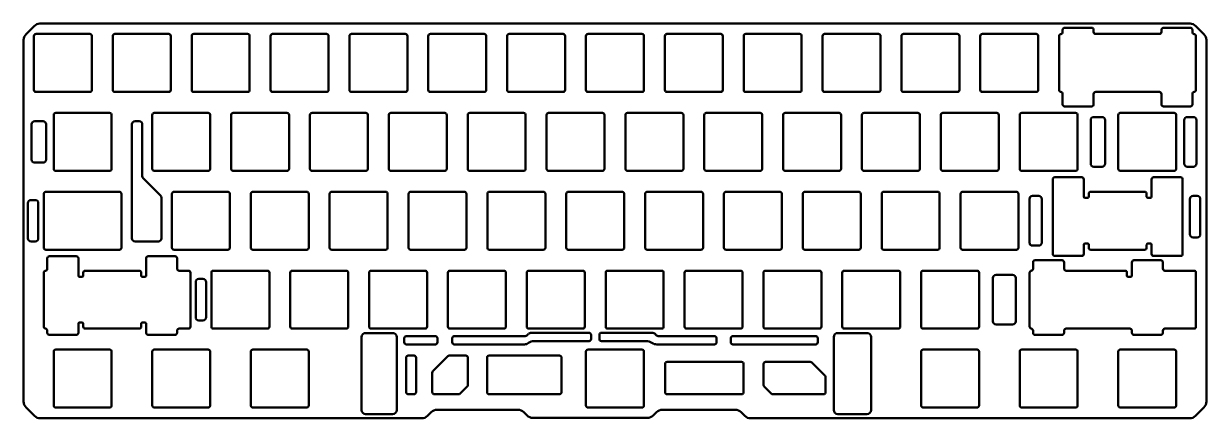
# Model space of a CAD drawing. Header units: millimetres. Extents: x 12 to 297, y 36 to 351.
# Drawn here: x 11.6 to 297.3, y 255.8 to 351.1 of the extents above; entities that cross this region are included whole.
import ezdxf

# ---------------------------------------------------------------- set-up
doc = ezdxf.new("R2010")
doc.units = ezdxf.units.MM
doc.header["$LTSCALE"] = 0.75
doc.layers.add('Visible', color=7, linetype='Continuous', lineweight=50)

msp = doc.modelspace()

# ---------------------------------------------------------------- linework, layer by layer
at = {"layer": 'Visible'}
for p, q in [((14.08, 350.53), (12.14, 348.59)), ((14.55, 348.62), (27.55, 348.62)), ((293.32, 351.12), (15.49, 351.12)), ((33.6, 348.62), (46.6, 348.62)), ((52.65, 348.62), (65.65, 348.62)), ((71.7, 348.62), (84.7, 348.62)), ((90.75, 348.62), (103.75, 348.62)), ((109.8, 348.62), (122.8, 348.62)), ((128.85, 348.62), (141.85, 348.62)), ((147.9, 348.62), (160.9, 348.62)), ((166.95, 348.62), (179.95, 348.62)), ((186, 348.62), (199, 348.62)), ((205.05, 348.62), (218.05, 348.62)), ((224.1, 348.62), (237.1, 348.62)), ((243.15, 348.62), (256.15, 348.62)), ((262.53, 349.1), (262.53, 349.62)), ((263.03, 350.12), (269.53, 350.12)), ((270.03, 349.62), (270.03, 349.12)), ((270.53, 348.62), (285.91, 348.62)), ((286.41, 349.12), (286.41, 349.62)), ((286.91, 350.12), (293.41, 350.12)), ((293.91, 349.62), (293.91, 349.1)), ((296.67, 348.59), (294.74, 350.53)), ((11.56, 347.18), (11.56, 259.85)), ((14.05, 335.12), (14.05, 348.12)), ((28.05, 348.12), (28.05, 335.12)), ((33.1, 335.12), (33.1, 348.12)), ((47.1, 348.12), (47.1, 335.12)), ((52.15, 335.12), (52.15, 348.12)), ((66.15, 348.12), (66.15, 335.12)), ((71.2, 335.12), (71.2, 348.12)), ((85.2, 348.12), (85.2, 335.12)), ((90.25, 335.12), (90.25, 348.12)), ((104.25, 348.12), (104.25, 335.12)), ((109.3, 335.12), (109.3, 348.12)), ((123.3, 348.12), (123.3, 335.12)), ((128.35, 335.12), (128.35, 348.12)), ((142.35, 348.12), (142.35, 335.12)), ((147.4, 335.12), (147.4, 348.12)), ((161.4, 348.12), (161.4, 335.12)), ((166.45, 335.12), (166.45, 348.12)), ((180.45, 348.12), (180.45, 335.12)), ((185.5, 335.12), (185.5, 348.12)), ((199.5, 348.12), (199.5, 335.12)), ((204.55, 335.12), (204.55, 348.12)), ((218.55, 348.12), (218.55, 335.12)), ((223.6, 335.12), (223.6, 348.12)), ((237.6, 348.12), (237.6, 335.12)), ((242.65, 335.12), (242.65, 348.12)), ((256.65, 348.12), (256.65, 335.12)), ((261.7, 335.12), (261.7, 348.12)), ((294.75, 348.12), (294.75, 335.12)), ((297.26, 259.85), (297.26, 347.18)), ((27.55, 334.62), (14.55, 334.62)), ((46.6, 334.62), (33.6, 334.62)), ((65.65, 334.62), (52.65, 334.62)), ((84.7, 334.62), (71.7, 334.62)), ((103.75, 334.62), (90.75, 334.62)), ((122.8, 334.62), (109.8, 334.62)), ((141.85, 334.62), (128.85, 334.62)), ((160.9, 334.62), (147.9, 334.62)), ((179.95, 334.62), (166.95, 334.62)), ((199, 334.62), (186, 334.62)), ((218.05, 334.62), (205.05, 334.62)), ((237.1, 334.62), (224.1, 334.62)), ((256.15, 334.62), (243.15, 334.62)), ((285.91, 334.62), (270.53, 334.62)), ((262.53, 331.62), (262.53, 334.13)), ((270.03, 334.12), (270.03, 331.62)), ((286.41, 331.62), (286.41, 334.12)), ((293.91, 334.13), (293.91, 331.62)), ((18.81, 316.07), (18.81, 329.07)), ((19.31, 329.57), (32.31, 329.57)), ((32.81, 329.07), (32.81, 316.07)), ((42.62, 316.07), (42.62, 329.07)), ((43.12, 329.57), (56.12, 329.57)), ((56.62, 329.07), (56.62, 316.07)), ((61.67, 316.07), (61.67, 329.07)), ((62.17, 329.57), (75.17, 329.57)), ((75.67, 329.07), (75.67, 316.07)), ((80.72, 316.07), (80.72, 329.07)), ((81.22, 329.57), (94.22, 329.57)), ((94.72, 329.07), (94.72, 316.07)), ((99.77, 316.07), (99.77, 329.07)), ((100.27, 329.57), (113.27, 329.57)), ((113.77, 329.07), (113.77, 316.07)), ((118.82, 316.07), (118.82, 329.07)), ((119.32, 329.57), (132.32, 329.57)), ((132.82, 329.07), (132.82, 316.07)), ((137.87, 316.07), (137.87, 329.07)), ((138.37, 329.57), (151.37, 329.57)), ((151.87, 329.07), (151.87, 316.07)), ((156.92, 316.07), (156.92, 329.07)), ((157.42, 329.57), (170.42, 329.57)), ((170.92, 329.07), (170.92, 316.07)), ((175.97, 316.07), (175.97, 329.07)), ((176.47, 329.57), (189.47, 329.57)), ((189.97, 329.07), (189.97, 316.07)), ((195.02, 316.07), (195.02, 329.07)), ((195.52, 329.57), (208.52, 329.57)), ((209.02, 329.07), (209.02, 316.07)), ((214.07, 316.07), (214.07, 329.07)), ((214.57, 329.57), (227.57, 329.57)), ((228.07, 329.07), (228.07, 316.07)), ((233.12, 316.07), (233.12, 329.07)), ((233.62, 329.57), (246.62, 329.57)), ((247.12, 329.07), (247.12, 316.07)), ((252.17, 316.07), (252.17, 329.07)), ((252.67, 329.57), (265.67, 329.57)), ((269.53, 331.12), (263.03, 331.12)), ((266.17, 329.07), (266.17, 316.07)), ((270.08, 328.57), (272.08, 328.57)), ((275.98, 316.07), (275.98, 329.07)), ((276.48, 329.57), (289.48, 329.57)), ((293.41, 331.12), (286.91, 331.12)), ((289.98, 329.07), (289.98, 316.07)), ((292.64, 328.57), (294.14, 328.57)), ((13.49, 318.32), (13.49, 326.82)), ((14.24, 327.57), (16.24, 327.57)), ((16.99, 326.82), (16.99, 318.32)), ((37.72, 299.27), (37.72, 326.82)), ((38.47, 327.57), (39.47, 327.57)), ((40.22, 326.82), (40.22, 314.33)), ((269.33, 317.32), (269.33, 327.82)), ((272.83, 327.82), (272.83, 317.32)), ((291.89, 317.32), (291.89, 327.82)), ((294.89, 327.82), (294.89, 317.32)), ((16.24, 317.57), (14.24, 317.57)), ((32.31, 315.57), (19.31, 315.57)), ((56.12, 315.57), (43.12, 315.57)), ((75.17, 315.57), (62.17, 315.57)), ((94.22, 315.57), (81.22, 315.57)), ((113.27, 315.57), (100.27, 315.57)), ((132.32, 315.57), (119.32, 315.57)), ((151.37, 315.57), (138.37, 315.57)), ((170.42, 315.57), (157.42, 315.57)), ((189.47, 315.57), (176.47, 315.57)), ((208.52, 315.57), (195.52, 315.57)), ((227.57, 315.57), (214.57, 315.57)), ((246.62, 315.57), (233.62, 315.57)), ((265.67, 315.57), (252.67, 315.57)), ((272.08, 316.57), (270.08, 316.57)), ((289.48, 315.57), (276.48, 315.57)), ((294.14, 316.57), (292.64, 316.57)), ((40.44, 313.8), (44.64, 309.59)), ((260.15, 295.52), (260.15, 313.52)), ((260.65, 314.02), (267.15, 314.02)), ((267.65, 313.52), (267.65, 310.52)), ((284.03, 310.52), (284.03, 313.52)), ((284.53, 314.02), (291.03, 314.02)), ((291.53, 313.52), (291.53, 295.52)), ((16.43, 297.02), (16.43, 310.02)), ((16.93, 310.52), (34.69, 310.52)), ((35.19, 310.02), (35.19, 297.02)), ((44.86, 309.06), (44.86, 299.27)), ((47.38, 297.02), (47.38, 310.02)), ((47.88, 310.52), (60.88, 310.52)), ((61.38, 310.02), (61.38, 297.02)), ((66.43, 297.02), (66.43, 310.02)), ((66.93, 310.52), (79.93, 310.52)), ((80.43, 310.02), (80.43, 297.02)), ((85.48, 297.02), (85.48, 310.02)), ((85.98, 310.52), (98.98, 310.52)), ((99.48, 310.02), (99.48, 297.02)), ((104.53, 297.02), (104.53, 310.02)), ((105.03, 310.52), (118.03, 310.52)), ((118.53, 310.02), (118.53, 297.02)), ((123.58, 297.02), (123.58, 310.02)), ((124.08, 310.52), (137.08, 310.52)), ((137.58, 310.02), (137.58, 297.02)), ((142.63, 297.02), (142.63, 310.02)), ((143.13, 310.52), (156.13, 310.52)), ((156.63, 310.02), (156.63, 297.02)), ((161.68, 297.02), (161.68, 310.02)), ((162.18, 310.52), (175.18, 310.52)), ((175.68, 310.02), (175.68, 297.02)), ((180.73, 297.02), (180.73, 310.02)), ((181.23, 310.52), (194.23, 310.52)), ((194.73, 310.02), (194.73, 297.02)), ((199.78, 297.02), (199.78, 310.02)), ((200.28, 310.52), (213.28, 310.52)), ((213.78, 310.02), (213.78, 297.02)), ((218.83, 297.02), (218.83, 310.02)), ((219.33, 310.52), (232.33, 310.52)), ((232.83, 310.02), (232.83, 297.02)), ((237.88, 297.02), (237.88, 310.02)), ((238.38, 310.52), (251.38, 310.52)), ((251.88, 310.02), (251.88, 297.02)), ((254.52, 298.27), (254.52, 308.77)), ((255.27, 309.52), (256.77, 309.52)), ((257.52, 308.77), (257.52, 298.27)), ((267.65, 310.52), (267.65, 309.32)), ((267.95, 309.02), (268.54, 309.02)), ((268.84, 309.32), (268.84, 310.02)), ((269.34, 310.52), (282.34, 310.52)), ((282.84, 310.02), (282.84, 309.32)), ((283.14, 309.02), (283.73, 309.02)), ((284.03, 309.32), (284.03, 310.52)), ((293.29, 300.27), (293.29, 308.77)), ((294.04, 309.52), (295.04, 309.52)), ((295.79, 308.77), (295.79, 300.27)), ((12.59, 299.27), (12.59, 307.77)), ((13.34, 308.52), (14.34, 308.52)), ((15.09, 307.77), (15.09, 299.27)), ((14.34, 298.52), (13.34, 298.52)), ((44.11, 298.52), (38.47, 298.52)), ((256.77, 297.52), (255.27, 297.52)), ((267.65, 297.72), (267.65, 295.52)), ((268.54, 298.02), (267.95, 298.02)), ((268.84, 297.02), (268.84, 297.72)), ((282.84, 297.72), (282.84, 297.02)), ((283.73, 298.02), (283.14, 298.02)), ((284.03, 295.52), (284.03, 297.72)), ((295.04, 299.52), (294.04, 299.52)), ((34.69, 296.52), (16.93, 296.52)), ((17.27, 291.95), (17.27, 294.47)), ((17.77, 294.97), (24.27, 294.97)), ((24.77, 294.47), (24.77, 290.27)), ((41.14, 290.27), (41.14, 294.47)), ((41.64, 294.97), (48.14, 294.97)), ((60.88, 296.52), (47.88, 296.52)), ((48.64, 294.47), (48.64, 291.97)), ((79.93, 296.52), (66.93, 296.52)), ((98.98, 296.52), (85.98, 296.52)), ((118.03, 296.52), (105.03, 296.52)), ((137.08, 296.52), (124.08, 296.52)), ((156.13, 296.52), (143.13, 296.52)), ((175.18, 296.52), (162.18, 296.52)), ((194.23, 296.52), (181.23, 296.52)), ((213.28, 296.52), (200.28, 296.52)), ((232.33, 296.52), (219.33, 296.52)), ((251.38, 296.52), (238.38, 296.52)), ((267.15, 295.02), (260.65, 295.02)), ((282.34, 296.52), (269.34, 296.52)), ((291.03, 295.02), (284.53, 295.02)), ((26.45, 291.47), (39.45, 291.47)), ((49.14, 291.47), (51.36, 291.47)), ((57.41, 291.47), (70.41, 291.47)), ((76.46, 291.47), (89.46, 291.47)), ((95.51, 291.47), (108.51, 291.47)), ((114.56, 291.47), (127.56, 291.47)), ((133.61, 291.47), (146.61, 291.47)), ((152.66, 291.47), (165.66, 291.47)), ((171.71, 291.47), (184.71, 291.47)), ((190.76, 291.47), (203.76, 291.47)), ((209.81, 291.47), (222.81, 291.47)), ((228.86, 291.47), (241.86, 291.47)), ((255.39, 291.95), (255.39, 293.47)), ((255.89, 293.97), (262.39, 293.97)), ((262.89, 293.47), (262.89, 291.97)), ((263.39, 291.47), (277.58, 291.47)), ((279.27, 290.27), (279.27, 293.47)), ((279.77, 293.97), (286.27, 293.97)), ((286.77, 293.47), (286.77, 291.97)), ((287.27, 291.47), (294.25, 291.47)), ((16.43, 277.97), (16.43, 290.97)), ((25.07, 289.97), (25.65, 289.97)), ((25.95, 290.27), (25.95, 290.97)), ((39.95, 290.97), (39.95, 290.27)), ((40.25, 289.97), (40.84, 289.97)), ((51.86, 290.97), (51.86, 277.97)), ((53.13, 280.22), (53.13, 288.72)), ((53.88, 289.47), (54.88, 289.47)), ((55.63, 288.72), (55.63, 280.22)), ((56.91, 277.97), (56.91, 290.97)), ((70.91, 290.97), (70.91, 277.97)), ((75.96, 277.97), (75.96, 290.97)), ((89.96, 290.97), (89.96, 277.97)), ((95.01, 277.97), (95.01, 290.97)), ((109.01, 290.97), (109.01, 277.97)), ((114.06, 277.97), (114.06, 290.97)), ((128.06, 290.97), (128.06, 277.97)), ((133.11, 277.97), (133.11, 290.97)), ((147.11, 290.97), (147.11, 277.97)), ((152.16, 277.97), (152.16, 290.97)), ((166.16, 290.97), (166.16, 277.97)), ((171.21, 277.97), (171.21, 290.97)), ((185.21, 290.97), (185.21, 277.97)), ((190.26, 277.97), (190.26, 290.97)), ((204.26, 290.97), (204.26, 277.97)), ((209.31, 277.97), (209.31, 290.97)), ((223.31, 290.97), (223.31, 277.97)), ((228.36, 277.97), (228.36, 290.97)), ((242.36, 290.97), (242.36, 277.97)), ((245.71, 279.22), (245.71, 289.72)), ((246.46, 290.47), (250.46, 290.47)), ((251.21, 289.72), (251.21, 279.22)), ((254.55, 277.97), (254.55, 290.97)), ((278.08, 290.97), (278.08, 290.27)), ((278.38, 289.97), (278.97, 289.97)), ((294.75, 290.97), (294.75, 277.97)), ((24.77, 278.67), (24.77, 278.03)), ((24.77, 278.03), (24.77, 276.97)), ((25.65, 278.97), (25.07, 278.97)), ((25.95, 277.97), (25.95, 278.67)), ((39.45, 277.47), (26.45, 277.47)), ((39.95, 278.67), (39.95, 277.97)), ((40.84, 278.97), (40.25, 278.97)), ((41.14, 278.34), (41.14, 278.67)), ((41.14, 276.97), (41.14, 278.34)), ((51.36, 277.47), (49.14, 277.47)), ((54.88, 279.47), (53.88, 279.47)), ((70.41, 277.47), (57.41, 277.47)), ((89.46, 277.47), (76.46, 277.47)), ((108.51, 277.47), (95.51, 277.47)), ((127.56, 277.47), (114.56, 277.47)), ((146.61, 277.47), (133.61, 277.47)), ((165.66, 277.47), (152.66, 277.47)), ((184.71, 277.47), (171.71, 277.47)), ((203.76, 277.47), (190.76, 277.47)), ((222.81, 277.47), (209.81, 277.47)), ((241.86, 277.47), (228.86, 277.47)), ((250.46, 278.47), (246.46, 278.47)), ((278.77, 277.47), (263.39, 277.47)), ((294.25, 277.47), (287.27, 277.47)), ((17.27, 276.47), (17.27, 276.98)), ((24.27, 275.97), (17.77, 275.97)), ((24.77, 276.97), (24.77, 276.47)), ((41.14, 276.47), (41.14, 276.97)), ((48.14, 275.97), (41.64, 275.97)), ((48.64, 276.97), (48.64, 276.47)), ((93.17, 257.82), (93.17, 275.42)), ((100.67, 276.42), (94.17, 276.42)), ((101.67, 275.42), (101.67, 257.82)), ((103.51, 274.17), (103.51, 275.17)), ((104.01, 275.67), (111.01, 275.67)), ((111.51, 275.17), (111.51, 274.17)), ((115.08, 274.17), (115.08, 275.17)), ((115.58, 275.67), (132.55, 275.67)), ((133.26, 275.96), (133.47, 276.17)), ((134.18, 276.47), (148.13, 276.47)), ((148.13, 274.47), (134.8, 274.47)), ((148.63, 275.97), (148.63, 274.97)), ((150.63, 274.97), (150.63, 275.97)), ((151.13, 276.47), (163.21, 276.47)), ((161.92, 274.47), (151.13, 274.47)), ((165.04, 275.67), (178.44, 275.67)), ((178.94, 275.17), (178.94, 274.17)), ((182.39, 274.17), (182.39, 275.17)), ((182.89, 275.67), (202.89, 275.67)), ((203.39, 275.17), (203.39, 274.17)), ((207.25, 257.82), (207.25, 275.42)), ((215.25, 276.42), (208.25, 276.42)), ((216.25, 275.42), (216.25, 257.82)), ((255.39, 276.47), (255.39, 276.98)), ((262.39, 275.97), (255.89, 275.97)), ((262.89, 276.97), (262.89, 276.47)), ((279.27, 276.47), (279.27, 276.97)), ((286.27, 275.97), (279.77, 275.97)), ((286.77, 276.97), (286.77, 276.47)), ((18.81, 258.92), (18.81, 271.92)), ((19.31, 272.42), (32.31, 272.42)), ((32.81, 271.92), (32.81, 258.92)), ((42.62, 258.92), (42.62, 271.92)), ((43.12, 272.42), (56.12, 272.42)), ((56.62, 271.92), (56.62, 258.92)), ((66.43, 258.92), (66.43, 271.92)), ((66.93, 272.42), (79.93, 272.42)), ((80.43, 271.92), (80.43, 258.92)), ((111.01, 273.67), (104.01, 273.67)), ((132.57, 273.67), (115.58, 273.67)), ((147.4, 258.92), (147.4, 271.92)), ((147.9, 272.42), (160.9, 272.42)), ((161.4, 271.92), (161.4, 258.92)), ((178.44, 273.67), (164.48, 273.67)), ((202.89, 273.67), (182.89, 273.67)), ((228.36, 258.92), (228.36, 271.92)), ((228.86, 272.42), (241.86, 272.42)), ((242.36, 271.92), (242.36, 258.92)), ((252.17, 258.92), (252.17, 271.92)), ((252.67, 272.42), (265.67, 272.42)), ((266.17, 271.92), (266.17, 258.92)), ((275.98, 258.92), (275.98, 271.92)), ((276.48, 272.42), (289.48, 272.42)), ((289.98, 271.92), (289.98, 258.92)), ((103.96, 262.15), (103.96, 270.45)), ((104.46, 270.95), (105.86, 270.95)), ((106.36, 270.45), (106.36, 262.15)), ((110.41, 267.19), (114.01, 270.8)), ((114.37, 270.95), (118.36, 270.95)), ((118.86, 270.45), (118.86, 263.85)), ((123.49, 262.15), (123.49, 270.45)), ((123.99, 270.95), (140.99, 270.95)), ((141.49, 270.45), (141.49, 262.15)), ((166.49, 262.15), (166.49, 268.95)), ((166.99, 269.45), (184.99, 269.45)), ((185.49, 268.95), (185.49, 262.15)), ((190.29, 263.85), (190.29, 268.95)), ((190.79, 269.45), (201.59, 269.45)), ((201.94, 269.3), (205.15, 266.09)), ((110.26, 262.15), (110.26, 266.84)), ((205.29, 265.74), (205.29, 262.15)), ((118.71, 263.5), (117, 261.79)), ((192.15, 261.79), (190.44, 263.5)), ((105.86, 261.65), (104.46, 261.65)), ((116.65, 261.65), (110.76, 261.65)), ((140.99, 261.65), (123.99, 261.65)), ((184.99, 261.65), (166.99, 261.65)), ((204.79, 261.65), (192.5, 261.65)), ((12.14, 258.44), (14.18, 256.4)), ((32.31, 258.42), (19.31, 258.42)), ((56.12, 258.42), (43.12, 258.42)), ((79.93, 258.42), (66.93, 258.42)), ((109.11, 256.4), (110.01, 257.3)), ((111.43, 257.89), (130.94, 257.89)), ((132.36, 257.3), (133.16, 256.5)), ((160.9, 258.42), (147.9, 258.42)), ((163.64, 256.5), (164.44, 257.3)), ((165.85, 257.89), (183.48, 257.89)), ((184.89, 257.3), (185.79, 256.4)), ((241.86, 258.42), (228.86, 258.42)), ((265.67, 258.42), (252.67, 258.42)), ((289.48, 258.42), (276.48, 258.42)), ((294.64, 256.4), (296.67, 258.44)), ((15.59, 255.82), (107.7, 255.82)), ((100.67, 256.82), (94.17, 256.82)), ((134.57, 255.92), (162.22, 255.92)), ((187.21, 255.82), (293.22, 255.82)), ((215.25, 256.82), (208.25, 256.82))]:
    msp.add_line(p, q, dxfattribs=at)
at = {"layer": 'Visible', "extrusion": (0, 0, -1)}
for centre, radius, start, end in [((-13.56, 347.18), 2, 0, 45), ((-14.55, 348.12), 0.5, 0, 90), ((-15.49, 349.12), 2, 45, 90), ((-27.55, 348.12), 0.5, 90, 180), ((-33.6, 348.12), 0.5, 0, 90), ((-46.6, 348.12), 0.5, 90, 180), ((-52.65, 348.12), 0.5, 0, 90), ((-65.65, 348.12), 0.5, 90, 180), ((-71.7, 348.12), 0.5, 0, 90), ((-84.7, 348.12), 0.5, 90, 180), ((-90.75, 348.12), 0.5, 0, 90), ((-103.75, 348.12), 0.5, 90, 180), ((-109.8, 348.12), 0.5, 0, 90), ((-122.8, 348.12), 0.5, 90, 180), ((-128.85, 348.12), 0.5, 0, 90), ((-141.85, 348.12), 0.5, 90, 180), ((-147.9, 348.12), 0.5, 0, 90), ((-160.9, 348.12), 0.5, 90, 180), ((-166.95, 348.12), 0.5, 0, 90), ((-179.95, 348.12), 0.5, 90, 180), ((-186, 348.12), 0.5, 0, 90), ((-199, 348.12), 0.5, 90, 180), ((-205.05, 348.12), 0.5, 0, 90), ((-218.05, 348.12), 0.5, 90, 180), ((-224.1, 348.12), 0.5, 0, 90), ((-237.1, 348.12), 0.5, 90, 180), ((-243.15, 348.12), 0.5, 0, 90), ((-256.15, 348.12), 0.5, 90, 180), ((-262.2, 348.12), 0.5, 0, 80.6189), ((-263.03, 349.62), 0.5, 0, 90), ((-269.53, 349.62), 0.5, 90, 180), ((-286.91, 349.62), 0.5, 0, 90), ((-293.32, 349.12), 2, 90, 135), ((-293.41, 349.62), 0.5, 90, 180), ((-294.25, 348.12), 0.5, 99.3811, 180), ((-295.26, 347.18), 2, 135, 180), ((-14.55, 335.12), 0.5, 270, 0), ((-27.55, 335.12), 0.5, 180, 270), ((-33.6, 335.12), 0.5, 270, 0), ((-46.6, 335.12), 0.5, 180, 270), ((-52.65, 335.12), 0.5, 270, 0), ((-65.65, 335.12), 0.5, 180, 270), ((-71.7, 335.12), 0.5, 270, 0), ((-84.7, 335.12), 0.5, 180, 270), ((-90.75, 335.12), 0.5, 270, 0), ((-103.75, 335.12), 0.5, 180, 270), ((-109.8, 335.12), 0.5, 270, 0), ((-122.8, 335.12), 0.5, 180, 270), ((-128.85, 335.12), 0.5, 270, 0), ((-141.85, 335.12), 0.5, 180, 270), ((-147.9, 335.12), 0.5, 270, 0), ((-160.9, 335.12), 0.5, 180, 270), ((-166.95, 335.12), 0.5, 270, 0), ((-179.95, 335.12), 0.5, 180, 270), ((-186, 335.12), 0.5, 270, 0), ((-199, 335.12), 0.5, 180, 270), ((-205.05, 335.12), 0.5, 270, 0), ((-218.05, 335.12), 0.5, 180, 270), ((-224.1, 335.12), 0.5, 270, 360), ((-237.1, 335.12), 0.5, 180, 270), ((-243.15, 335.12), 0.5, 270, 0), ((-256.15, 335.12), 0.5, 180, 270), ((-262.2, 335.12), 0.5, 279.3811, 0), ((-294.25, 335.12), 0.5, 180, 260.6189), ((-263.03, 331.62), 0.5, 270, 0), ((-269.53, 331.62), 0.5, 180.0001, 270), ((-286.91, 331.62), 0.5, 270, 360), ((-293.41, 331.62), 0.5, 180, 270), ((-19.31, 329.07), 0.5, 0, 90), ((-32.31, 329.07), 0.5, 90, 180), ((-43.12, 329.07), 0.5, 0, 90), ((-56.12, 329.07), 0.5, 90, 180), ((-62.17, 329.07), 0.5, 0, 90), ((-75.17, 329.07), 0.5, 90, 180), ((-81.22, 329.07), 0.5, 0, 90), ((-94.22, 329.07), 0.5, 90, 180), ((-100.27, 329.07), 0.5, 0, 90), ((-113.27, 329.07), 0.5, 90, 180), ((-119.32, 329.07), 0.5, 0, 90), ((-132.32, 329.07), 0.5, 90, 180), ((-138.37, 329.07), 0.5, 0, 90), ((-151.37, 329.07), 0.5, 90, 180), ((-157.42, 329.07), 0.5, 0, 90), ((-170.42, 329.07), 0.5, 90, 180), ((-176.47, 329.07), 0.5, 0, 90), ((-189.47, 329.07), 0.5, 90, 180), ((-195.52, 329.07), 0.5, 0, 90), ((-208.52, 329.07), 0.5, 90, 180), ((-214.57, 329.07), 0.5, 0, 90), ((-227.57, 329.07), 0.5, 90, 180), ((-233.62, 329.07), 0.5, 0, 90), ((-246.62, 329.07), 0.5, 90, 180), ((-252.67, 329.07), 0.5, 0, 90), ((-265.67, 329.07), 0.5, 90, 180), ((-276.48, 329.07), 0.5, 0, 90), ((-289.48, 329.07), 0.5, 90, 180), ((-292.64, 327.82), 0.75, 0, 90), ((-294.14, 327.82), 0.75, 90, 180), ((-38.47, 326.82), 0.75, 0, 90), ((-39.47, 326.82), 0.75, 90, 180), ((-292.64, 317.32), 0.75, 270, 0), ((-294.14, 317.32), 0.75, 180, 270), ((-19.31, 316.07), 0.5, 270, 0), ((-32.31, 316.07), 0.5, 180, 270), ((-43.12, 316.07), 0.5, 270, 0), ((-56.12, 316.07), 0.5, 180, 270), ((-62.17, 316.07), 0.5, 270, 0), ((-75.17, 316.07), 0.5, 180, 270), ((-81.22, 316.07), 0.5, 270, 0), ((-94.22, 316.07), 0.5, 180, 270), ((-100.27, 316.07), 0.5, 270, 0), ((-113.27, 316.07), 0.5, 180, 270), ((-119.32, 316.07), 0.5, 270, 0), ((-132.32, 316.07), 0.5, 180, 270), ((-138.37, 316.07), 0.5, 270, 0), ((-151.37, 316.07), 0.5, 180, 270), ((-157.42, 316.07), 0.5, 270, 0), ((-170.42, 316.07), 0.5, 180, 270), ((-176.47, 316.07), 0.5, 270, 0), ((-189.47, 316.07), 0.5, 180, 270), ((-195.52, 316.07), 0.5, 270, 0), ((-208.52, 316.07), 0.5, 180, 270), ((-214.57, 316.07), 0.5, 270, 360), ((-227.57, 316.07), 0.5, 180, 270), ((-233.62, 316.07), 0.5, 270, 0), ((-246.62, 316.07), 0.5, 180, 270), ((-252.67, 316.07), 0.5, 270, 0), ((-265.67, 316.07), 0.5, 180, 270), ((-276.48, 316.07), 0.5, 270, 0), ((-289.48, 316.07), 0.5, 180, 270), ((-260.65, 313.52), 0.5, 0, 90), ((-267.15, 313.52), 0.5, 90, 180), ((-284.53, 313.52), 0.5, 0, 90), ((-291.03, 313.52), 0.5, 90, 180), ((-16.93, 310.02), 0.5, 0, 90), ((-34.69, 310.02), 0.5, 90, 180), ((-44.11, 309.06), 0.75, 135, 180), ((-47.88, 310.02), 0.5, 0, 90), ((-60.88, 310.02), 0.5, 90, 180), ((-66.93, 310.02), 0.5, 0, 90), ((-79.93, 310.02), 0.5, 90, 180), ((-85.98, 310.02), 0.5, 0, 90), ((-98.98, 310.02), 0.5, 90, 180), ((-105.03, 310.02), 0.5, 0, 90), ((-118.03, 310.02), 0.5, 90, 180), ((-124.08, 310.02), 0.5, 0, 90), ((-137.08, 310.02), 0.5, 90, 180), ((-143.13, 310.02), 0.5, 0, 90), ((-156.13, 310.02), 0.5, 90, 180), ((-162.18, 310.02), 0.5, 0, 90), ((-175.18, 310.02), 0.5, 90, 180), ((-181.23, 310.02), 0.5, 0, 90), ((-194.23, 310.02), 0.5, 90, 180), ((-200.28, 310.02), 0.5, 0, 90), ((-213.28, 310.02), 0.5, 90, 180), ((-219.33, 310.02), 0.5, 0, 90), ((-232.33, 310.02), 0.5, 90, 180), ((-238.38, 310.02), 0.5, 0, 90), ((-251.38, 310.02), 0.5, 90, 180), ((-255.27, 308.77), 0.75, 0, 90), ((-256.77, 308.77), 0.75, 90, 180), ((-269.34, 310.02), 0.5, 0, 90), ((-282.34, 310.02), 0.5, 90, 180), ((-294.04, 308.77), 0.75, 0, 90), ((-295.04, 308.77), 0.75, 90, 180), ((-13.34, 307.77), 0.75, 0, 90), ((-14.34, 307.77), 0.75, 90, 180), ((-294.04, 300.27), 0.75, 270, 0), ((-295.04, 300.27), 0.75, 180, 270), ((-13.34, 299.27), 0.75, 270, 0), ((-14.34, 299.27), 0.75, 180, 270), ((-38.47, 299.27), 0.75, 270, 0), ((-44.11, 299.27), 0.75, 180, 270), ((-255.27, 298.27), 0.75, 270, 0), ((-256.77, 298.27), 0.75, 180, 270), ((-16.93, 297.02), 0.5, 270, 0), ((-17.77, 294.47), 0.5, 0, 90), ((-24.27, 294.47), 0.5, 90, 180), ((-34.69, 297.02), 0.5, 180, 270), ((-41.64, 294.47), 0.5, 0, 90), ((-47.88, 297.02), 0.5, 270, 0), ((-48.14, 294.47), 0.5, 90, 180), ((-60.88, 297.02), 0.5, 180, 270), ((-66.93, 297.02), 0.5, 270, 0), ((-79.93, 297.02), 0.5, 180, 270), ((-85.98, 297.02), 0.5, 270, 0), ((-98.98, 297.02), 0.5, 180, 270), ((-105.03, 297.02), 0.5, 270, 0), ((-118.03, 297.02), 0.5, 180, 270), ((-124.08, 297.02), 0.5, 270, 0), ((-137.08, 297.02), 0.5, 180, 270), ((-143.13, 297.02), 0.5, 270, 0), ((-156.13, 297.02), 0.5, 180, 270), ((-162.18, 297.02), 0.5, 270, 360), ((-175.18, 297.02), 0.5, 180, 270), ((-181.23, 297.02), 0.5, 270, 0), ((-194.23, 297.02), 0.5, 180, 270), ((-200.28, 297.02), 0.5, 270, 0), ((-213.28, 297.02), 0.5, 180, 270), ((-219.33, 297.02), 0.5, 270, 0), ((-232.33, 297.02), 0.5, 180, 270), ((-238.38, 297.02), 0.5, 270, 0), ((-251.38, 297.02), 0.5, 180, 270), ((-260.65, 295.52), 0.5, 270, 0), ((-267.15, 295.52), 0.5, 180, 270), ((-269.34, 297.02), 0.5, 270, 0), ((-282.34, 297.02), 0.5, 180, 270), ((-284.53, 295.52), 0.5, 270, 0), ((-291.03, 295.52), 0.5, 180, 270), ((-16.93, 290.97), 0.5, 0, 80.6189), ((-26.45, 290.97), 0.5, 0, 90), ((-39.45, 290.97), 0.5, 90, 180), ((-51.36, 290.97), 0.5, 90, 180), ((-57.41, 290.97), 0.5, 0, 90), ((-70.41, 290.97), 0.5, 90, 180), ((-76.46, 290.97), 0.5, 0, 90), ((-89.46, 290.97), 0.5, 90, 180), ((-95.51, 290.97), 0.5, 0, 90), ((-108.51, 290.97), 0.5, 90, 180), ((-114.56, 290.97), 0.5, 0, 90), ((-127.56, 290.97), 0.5, 90, 180), ((-133.61, 290.97), 0.5, 0, 90), ((-146.61, 290.97), 0.5, 90, 180), ((-152.66, 290.97), 0.5, 0, 90), ((-165.66, 290.97), 0.5, 90, 180), ((-171.71, 290.97), 0.5, 0, 90), ((-184.71, 290.97), 0.5, 90, 180), ((-190.76, 290.97), 0.5, 0, 90), ((-203.76, 290.97), 0.5, 90, 180), ((-209.81, 290.97), 0.5, 0, 90), ((-222.81, 290.97), 0.5, 90, 180), ((-228.86, 290.97), 0.5, 0, 90), ((-241.86, 290.97), 0.5, 90, 180), ((-255.05, 290.97), 0.5, 0, 80.6189), ((-255.89, 293.47), 0.5, 0, 90), ((-262.39, 293.47), 0.5, 90, 180), ((-277.58, 290.97), 0.5, 90, 180), ((-279.77, 293.47), 0.5, 0, 90), ((-286.27, 293.47), 0.5, 90, 180), ((-294.25, 290.97), 0.5, 90, 180), ((-53.88, 288.72), 0.75, 0, 90), ((-54.88, 288.72), 0.75, 90, 180), ((-246.46, 289.72), 0.75, 0, 90), ((-250.46, 289.72), 0.75, 90, 180), ((-53.88, 280.22), 0.75, 270, 0), ((-54.88, 280.22), 0.75, 180, 270), ((-16.93, 277.97), 0.5, 279.3811, 0), ((-26.45, 277.97), 0.5, 270.4042, 360), ((-39.45, 277.97), 0.5, 180, 270), ((-51.36, 277.97), 0.5, 180, 270), ((-57.41, 277.97), 0.5, 270, 0), ((-70.41, 277.97), 0.5, 180, 270), ((-76.46, 277.97), 0.5, 270, 0), ((-89.46, 277.97), 0.5, 180, 270), ((-95.51, 277.97), 0.5, 270, 0), ((-108.51, 277.97), 0.5, 180, 270), ((-114.56, 277.97), 0.5, 270, 0), ((-127.56, 277.97), 0.5, 180, 270), ((-133.61, 277.97), 0.5, 270, 0), ((-146.61, 277.97), 0.5, 180, 270), ((-152.66, 277.97), 0.5, 270, 0), ((-165.66, 277.97), 0.5, 180, 270), ((-171.71, 277.97), 0.5, 270, 0), ((-184.71, 277.97), 0.5, 180, 270), ((-190.76, 277.97), 0.5, 270, 0), ((-203.76, 277.97), 0.5, 180, 270), ((-209.81, 277.97), 0.5, 270, 360), ((-222.81, 277.97), 0.5, 180, 270), ((-228.86, 277.97), 0.5, 270, 0), ((-241.86, 277.97), 0.5, 180, 270), ((-246.46, 279.22), 0.75, 270, 0), ((-250.46, 279.22), 0.75, 180, 270), ((-255.05, 277.97), 0.5, 279.3811, 0), ((-294.25, 277.97), 0.5, 180, 270), ((-17.77, 276.47), 0.5, 270, 0), ((-24.27, 276.47), 0.5, 180.0001, 270), ((-41.64, 276.47), 0.5, 270, 0.0001), ((-48.14, 276.47), 0.5, 180, 270), ((-104.01, 275.17), 0.5, 0, 90), ((-111.01, 275.17), 0.5, 90, 180), ((-115.58, 275.17), 0.5, 0, 90), ((-134.18, 275.47), 1, 45, 90), ((-148.13, 275.97), 0.5, 90, 180), ((-151.13, 275.97), 0.5, 0, 90), ((-163.21, 274.97), 1.5, 90, 137.1564), ((-178.44, 275.17), 0.5, 90, 180), ((-182.89, 275.17), 0.5, 0, 90), ((-202.89, 275.17), 0.5, 90, 180), ((-255.89, 276.47), 0.5, 270, 0), ((-262.39, 276.47), 0.5, 180.0001, 270), ((-279.77, 276.47), 0.5, 270, 360), ((-286.27, 276.47), 0.5, 180, 270), ((-19.31, 271.92), 0.5, 0, 90), ((-32.31, 271.92), 0.5, 90, 180), ((-43.12, 271.92), 0.5, 0, 90), ((-56.12, 271.92), 0.5, 90, 180), ((-66.93, 271.92), 0.5, 0, 90), ((-79.93, 271.92), 0.5, 90, 180), ((-147.9, 271.92), 0.5, 0, 90), ((-160.9, 271.92), 0.5, 90, 180), ((-228.86, 271.92), 0.5, 0, 90), ((-241.86, 271.92), 0.5, 90, 180), ((-252.67, 271.92), 0.5, 0, 90), ((-276.48, 271.92), 0.5, 0, 90), ((-289.48, 271.92), 0.5, 90, 180), ((-104.46, 270.45), 0.5, 0, 90), ((-105.86, 270.45), 0.5, 90, 180), ((-114.37, 270.45), 0.5, 45, 90), ((-118.36, 270.45), 0.5, 90, 180), ((-140.99, 270.45), 0.5, 90, 180), ((-166.99, 268.95), 0.5, 0, 90), ((-110.76, 266.84), 0.5, 0, 45), ((-118.36, 263.85), 0.5, 180, 225), ((-104.46, 262.15), 0.5, 270, 0), ((-105.86, 262.15), 0.5, 180, 270), ((-110.76, 262.15), 0.5, 270, 0), ((-116.65, 262.15), 0.5, 225, 270), ((-140.99, 262.15), 0.5, 180, 270), ((-166.99, 262.15), 0.5, 270, 0), ((-13.56, 259.85), 2, 315, 0), ((-19.31, 258.92), 0.5, 270, 0), ((-32.31, 258.92), 0.5, 180, 270), ((-43.12, 258.92), 0.5, 270, 0), ((-56.12, 258.92), 0.5, 180, 270), ((-66.93, 258.92), 0.5, 270, 0), ((-79.93, 258.92), 0.5, 180, 270), ((-147.9, 258.92), 0.5, 270, 0), ((-160.9, 258.92), 0.5, 180, 270), ((-228.86, 258.92), 0.5, 270, 0), ((-241.86, 258.92), 0.5, 180, 270), ((-252.67, 258.92), 0.5, 270, 0), ((-276.48, 258.92), 0.5, 270, 0), ((-289.48, 258.92), 0.5, 180, 270), ((-295.26, 259.85), 2, 180, 225), ((-187.21, 257.82), 2, 270, 315)]:
    msp.add_arc(centre, radius, start, end, dxfattribs=at)
at = {"layer": 'Visible'}
for centre, radius, start, end in [((262.03, 349.1), 0.5, 279.3811, 0), ((270.53, 349.12), 0.5, 180, 270), ((285.91, 349.12), 0.5, 270, 0), ((294.41, 349.1), 0.5, 180, 260.6189), ((262.03, 334.13), 0.5, 0, 80.6189), ((270.53, 334.12), 0.5, 89.9999, 179.9999), ((285.91, 334.12), 0.5, 0, 89.9999), ((294.41, 334.13), 0.5, 99.3811, 180), ((270.08, 327.82), 0.75, 90, 180), ((272.08, 327.82), 0.75, 0, 90), ((14.24, 326.82), 0.75, 90, 180), ((16.24, 326.82), 0.75, 0, 90), ((14.24, 318.32), 0.75, 180, 270), ((16.24, 318.32), 0.75, 270, 0), ((270.08, 317.32), 0.75, 180, 270), ((272.08, 317.32), 0.75, 270, 0), ((40.97, 314.33), 0.75, 180, 225), ((267.95, 309.32), 0.3, 180, 270), ((268.54, 309.32), 0.3, 270, 0), ((283.14, 309.32), 0.3, 180, 270), ((283.73, 309.32), 0.3, 270, 0), ((267.95, 297.72), 0.3, 90, 180), ((268.54, 297.72), 0.3, 360, 90), ((283.14, 297.72), 0.3, 90, 180), ((283.73, 297.72), 0.3, 360, 90), ((16.77, 291.95), 0.5, 279.3811, 0), ((49.14, 291.97), 0.5, 180, 270), ((254.89, 291.95), 0.5, 279.3811, 0), ((263.39, 291.97), 0.5, 180, 270), ((287.27, 291.97), 0.5, 180, 270), ((25.07, 290.27), 0.3, 180, 270), ((25.65, 290.27), 0.3, 270, 0), ((40.25, 290.27), 0.3, 180, 270), ((40.84, 290.27), 0.3, 270, 0), ((278.38, 290.27), 0.3, 180, 270), ((278.97, 290.27), 0.3, 270, 0), ((16.77, 276.98), 0.5, 0, 80.6189), ((25.07, 278.67), 0.3, 90, 180), ((25.65, 278.67), 0.3, 0, 90), ((40.25, 278.67), 0.3, 90, 180), ((40.84, 278.67), 0.3, 0, 90), ((49.14, 276.97), 0.5, 90, 180), ((254.89, 276.98), 0.5, 0, 80.6189), ((263.39, 276.97), 0.5, 90, 179.9999), ((278.77, 276.97), 0.5, 0, 90), ((287.27, 276.97), 0.5, 90, 180), ((94.17, 275.42), 1, 90, 180), ((100.67, 275.42), 1, 0, 90), ((132.55, 276.67), 1, 270, 315), ((134.8, 272.47), 2, 90, 129.5177), ((148.13, 274.97), 0.5, 270, 0), ((151.13, 274.97), 0.5, 180, 270), ((161.92, 271.97), 2.5, 55.3078, 90), ((165.04, 276.67), 1, 222.8436, 270), ((208.25, 275.42), 1, 90, 180), ((215.25, 275.42), 1, 0, 90), ((104.01, 274.17), 0.5, 180, 270), ((111.01, 274.17), 0.5, 270, 0), ((115.58, 274.17), 0.5, 180, 270), ((132.57, 275.17), 1.5, 270, 309.5177), ((164.48, 275.67), 2, 235.3078, 270), ((178.44, 274.17), 0.5, 270, 0), ((182.89, 274.17), 0.5, 180, 270), ((202.89, 274.17), 0.5, 270, 0), ((265.67, 271.92), 0.5, 0, 90), ((123.99, 270.45), 0.5, 90, 180), ((184.99, 268.95), 0.5, 0, 90), ((190.79, 268.95), 0.5, 90, 180), ((201.59, 268.95), 0.5, 45, 90), ((204.79, 265.74), 0.5, 0, 45), ((190.79, 263.85), 0.5, 180, 225), ((123.99, 262.15), 0.5, 180, 270), ((184.99, 262.15), 0.5, 270, 0), ((192.5, 262.15), 0.5, 225, 270), ((204.79, 262.15), 0.5, 270, 0), ((94.17, 257.82), 1, 180, 270), ((100.67, 257.82), 1, 270, 0), ((111.43, 255.89), 2, 90, 135), ((130.94, 255.89), 2, 45, 90), ((165.85, 255.89), 2, 90, 135), ((183.48, 255.89), 2, 45, 90), ((208.25, 257.82), 1, 180, 270), ((215.25, 257.82), 1, 270, 0), ((265.67, 258.92), 0.5, 270, 0), ((15.59, 257.82), 2, 225, 270), ((107.7, 257.82), 2, 270, 315), ((134.57, 257.92), 2, 225, 270), ((162.22, 257.92), 2, 270, 315), ((293.22, 257.82), 2, 270, 315)]:
    msp.add_arc(centre, radius, start, end, dxfattribs=at)

doc.saveas('drawing.dxf')
